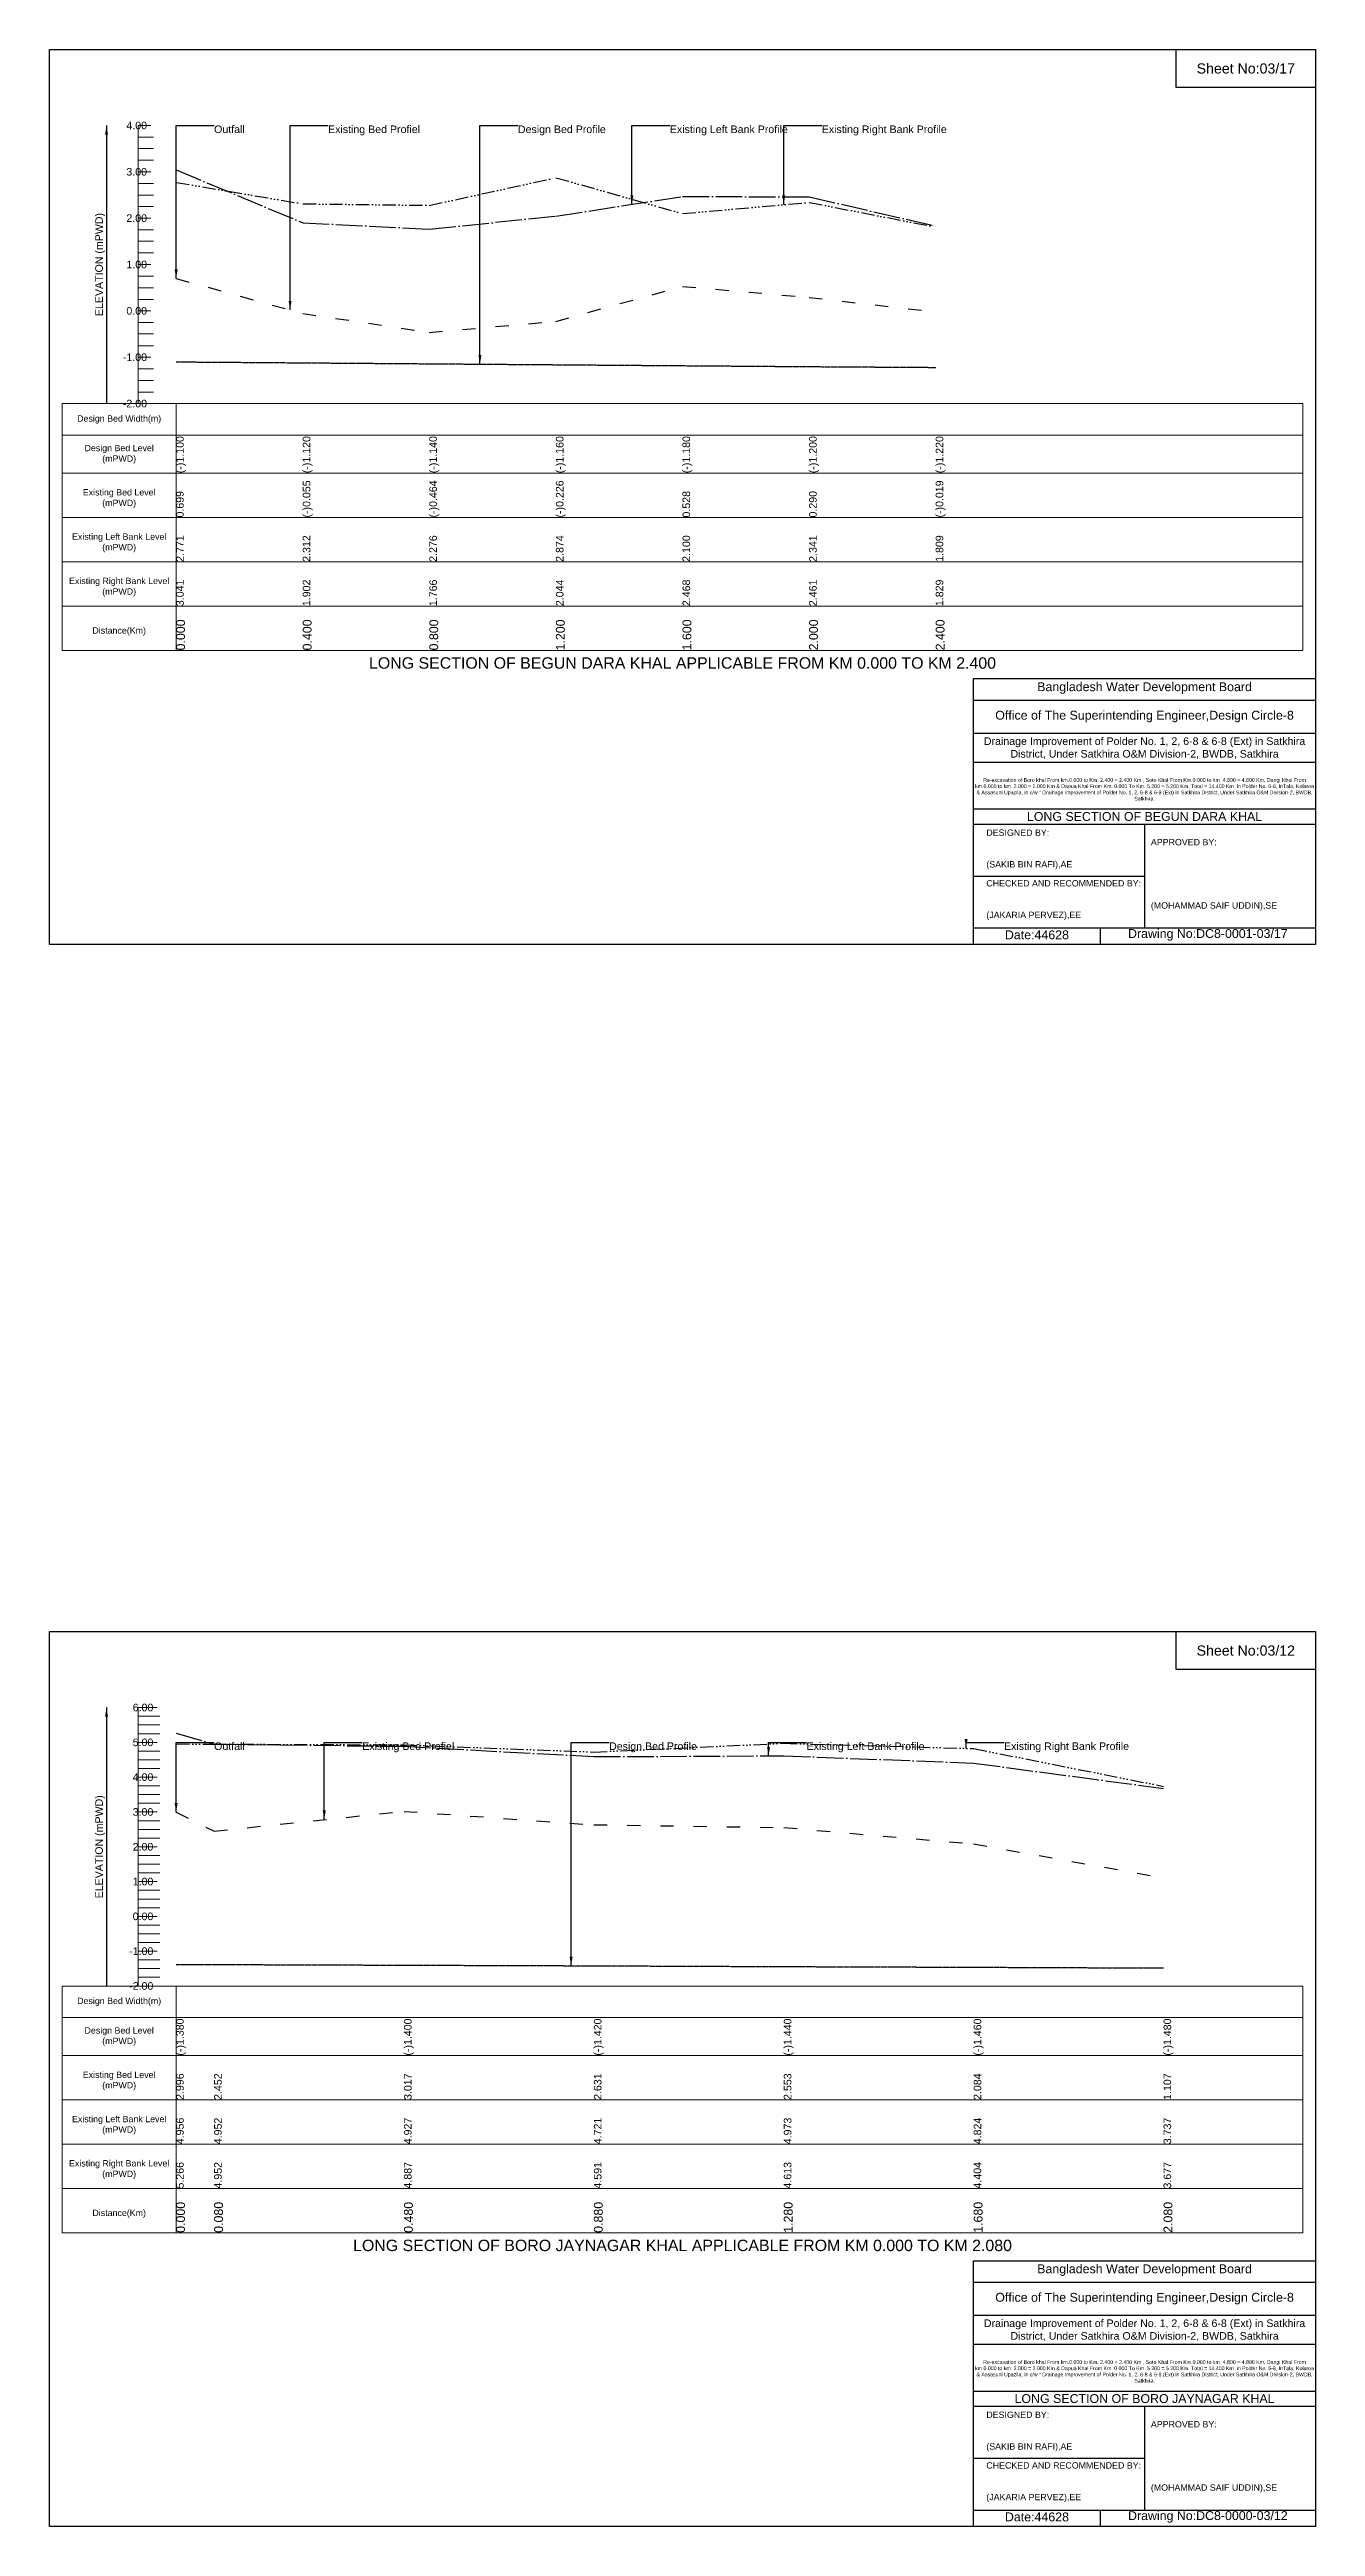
# Model space of a CAD drawing. Header units: inches. Extents: x 91000 to 268000, y -5656 to 20000.
# Drawn here: x 120000 to 128000, y -5656 to 10000 of the extents above; entities that cross this region are included whole.
import ezdxf

# ---------------------------------------------------------------- set-up
doc = ezdxf.new("R2010")
doc.units = ezdxf.units.IN
doc.header["$LTSCALE"] = 7
doc.header["$MEASUREMENT"] = 0
for name, pattern in [('ACAD_ISO03W100', [30, 12, -18]), ('ACAD_ISO04W100', [30, 24, -3, 0, -3]), ('ACAD_ISO14W100', [24, 12, -3, 0, -3, 0, -3, 0, -3]), ('CENTER', [2, 1.25, -0.25, 0.25, -0.25])]:
    doc.linetypes.add(name, pattern=pattern)
for name, color, linetype, lineweight in [('Design Bed Level Long Section', 7, 'CENTER', 25), ('Existing Bed Level for Long Section', 7, 'ACAD_ISO03W100', 25), ('Existing Left Bank of Long section', 7, 'ACAD_ISO04W100', 25), ('Existing Right Bank of Long Section', 7, 'ACAD_ISO14W100', 25), ('Long Section Border', 7, 'Continuous', 9), ('Long Section Labels', 7, 'Continuous', 9), ('Vscale for Long Section', 7, 'Continuous', 9)]:
    doc.layers.add(name, color=color, linetype=linetype, lineweight=lineweight)
doc.styles.get("Standard").update_dxf_attribs({"font": 'arial.ttf'})
doc.dimstyles.get("Standard").update_dxf_attribs({"dimtxt": 0.18, "dimasz": 0.18, "dimexe": 0.18, "dimexo": 0.0625, "dimgap": 0.09, "dimtad": 0, "dimtih": 1, "dimtoh": 1, "dimdec": 4, "dimzin": 0, "dimdsep": 46, "dimtxsty": 'Standard', "dimcen": 0.09, "dimadec": 0, "dimazin": 0, "dimtfac": 1, "dimtdec": 4, "dimtofl": 0, "dimtmove": 0, "dimatfit": 3, "dimfxl": 1, "dimtolj": 1, "dimtzin": 0, "dimarcsym": 0})

msp = doc.modelspace()

# ---------------------------------------------------------------- linework, layer by layer
for points in [[(120000, 10000), (128000, 10000), (128000, 4344), (120000, 4344)], [(127120, 10000), (128000, 10000), (128000, 9760), (127120, 9760)], [(120000, 0), (128000, 0), (128000, -5656), (120000, -5656)], [(127120, 0), (128000, 0), (128000, -240), (127120, -240)]]:
    msp.add_lwpolyline(points, close=True)
for points in [[(125840, 4344), (125840, 6024), (128000, 6024)], [(125840, 5888), (128000, 5888)], [(125840, 5680), (128000, 5680)], [(125840, 5496), (128000, 5496)], [(125840, 5200), (128000, 5200)], [(125840, 5104), (128000, 5104)], [(126920, 5104), (126920, 4448)], [(125840, 4776), (126920, 4776)], [(125840, 4448), (128000, 4448)], [(126640, 4448), (126640, 4344)], [(125840, -5656), (125840, -3976), (128000, -3976)], [(125840, -4112), (128000, -4112)], [(125840, -4320), (128000, -4320)], [(125840, -4504), (128000, -4504)], [(125840, -4800), (128000, -4800)], [(125840, -4896), (128000, -4896)], [(126920, -4896), (126920, -5552)], [(125840, -5224), (126920, -5224)], [(125840, -5552), (128000, -5552)], [(126640, -5552), (126640, -5656)]]:
    msp.add_lwpolyline(points)
at = {"layer": 'Design Bed Level Long Section'}
for points in [[(120800, 8026), (121600, 8020), (122400, 8014), (123200, 8008), (124000, 8002), (124800, 7996), (125600, 7991)], [(120800, -2104), (121040, -2104), (122240, -2108), (123440, -2112), (124640, -2117), (125840, -2121), (127040, -2126)]]:
    msp.add_lwpolyline(points, dxfattribs=at)
at = {"layer": 'Existing Bed Level for Long Section'}
for points in [[(120800, 8553), (121600, 8332), (122400, 8212), (123200, 8282), (124000, 8503), (124800, 8433), (125600, 8342)], [(120800, -1141), (121040, -1261), (122240, -1136), (123440, -1221), (124640, -1238), (125840, -1342), (127040, -1556)]]:
    msp.add_lwpolyline(points, dxfattribs=at)
at = {"layer": 'Existing Left Bank of Long section'}
for points in [[(120800, 9239), (121600, 8905), (122400, 8865), (123200, 8947), (124000, 9071), (124800, 9069), (125600, 8884)], [(120800, -641), (121040, -711), (122240, -725), (123440, -790), (124640, -785), (125840, -831), (127040, -991)]]:
    msp.add_lwpolyline(points, dxfattribs=at)
at = {"layer": 'Existing Right Bank of Long Section'}
for points in [[(120800, 9160), (121600, 9025), (122400, 9015), (123200, 9190), (124000, 8963), (124800, 9034), (125600, 8878)], [(120800, -710), (121040, -711), (122240, -716), (123440, -761), (124640, -706), (125840, -739), (127040, -978)]]:
    msp.add_lwpolyline(points, dxfattribs=at)
at = {"layer": 'Long Section Border'}
for points in [[(120080, 7762), (127920, 7762), (127920, 6202), (120080, 6202)], [(120080, -2240), (127920, -2240), (127920, -3800), (120080, -3800)]]:
    msp.add_lwpolyline(points, close=True, dxfattribs=at)
for points in [[(120800, 7762), (120800, 6202)], [(120080, 7562), (127920, 7562)], [(120080, 7322), (127920, 7322)], [(120080, 7042), (127920, 7042)], [(120080, 6762), (127920, 6762)], [(120080, 6482), (127920, 6482)], [(120800, -2240), (120800, -3800)], [(120080, -2440), (127920, -2440)], [(120080, -2680), (127920, -2680)], [(120080, -2960), (127920, -2960)], [(120080, -3240), (127920, -3240)], [(120080, -3520), (127920, -3520)]]:
    msp.add_lwpolyline(points, dxfattribs=at)
at = {"layer": 'Vscale for Long Section'}
for points in [[(120560, 7762), (120560, 8055), (120560, 8348), (120560, 8641), (120560, 8934), (120560, 9227), (120560, 9520)], [(120560, 9520), (120640, 9520)], [(120560, 9447), (120656, 9447)], [(120560, 9374), (120656, 9374)], [(120560, 9300), (120656, 9300)], [(120560, 9227), (120640, 9227)], [(120560, 9154), (120656, 9154)], [(120560, 9080), (120656, 9080)], [(120560, 9007), (120656, 9007)], [(120560, 8934), (120640, 8934)], [(120560, 8861), (120656, 8861)], [(120560, 8788), (120656, 8788)], [(120560, 8714), (120656, 8714)], [(120560, 8641), (120640, 8641)], [(120560, 8568), (120656, 8568)], [(120560, 8494), (120656, 8494)], [(120560, 8421), (120656, 8421)], [(120560, 8348), (120640, 8348)], [(120560, 8275), (120656, 8275)], [(120560, 8202), (120656, 8202)], [(120560, 8128), (120656, 8128)], [(120560, 8055), (120640, 8055)], [(120560, 7982), (120656, 7982)], [(120560, 7908), (120656, 7908)], [(120560, 7835), (120656, 7835)], [(120560, 7762), (120640, 7762)], [(120560, -2240), (120560, -2020), (120560, -1800), (120560, -1580), (120560, -1360), (120560, -1140), (120560, -920), (120560, -700), (120560, -480)], [(120560, -480), (120680, -480)], [(120560, -535), (120696, -535)], [(120560, -590), (120696, -590)], [(120560, -645), (120696, -645)], [(120560, -700), (120680, -700)], [(120560, -755), (120696, -755)], [(120560, -810), (120696, -810)], [(120560, -865), (120696, -865)], [(120560, -920), (120680, -920)], [(120560, -975), (120696, -975)], [(120560, -1030), (120696, -1030)], [(120560, -1085), (120696, -1085)], [(120560, -1140), (120680, -1140)], [(120560, -1195), (120696, -1195)], [(120560, -1250), (120696, -1250)], [(120560, -1305), (120696, -1305)], [(120560, -1360), (120680, -1360)], [(120560, -1415), (120696, -1415)], [(120560, -1470), (120696, -1470)], [(120560, -1525), (120696, -1525)], [(120560, -1580), (120680, -1580)], [(120560, -1635), (120696, -1635)], [(120560, -1690), (120696, -1690)], [(120560, -1745), (120696, -1745)], [(120560, -1800), (120680, -1800)], [(120560, -1855), (120696, -1855)], [(120560, -1910), (120696, -1910)], [(120560, -1965), (120696, -1965)], [(120560, -2020), (120680, -2020)], [(120560, -2075), (120696, -2075)], [(120560, -2130), (120696, -2130)], [(120560, -2185), (120696, -2185)], [(120560, -2240), (120680, -2240)]]:
    msp.add_lwpolyline(points, dxfattribs=at)

# ---------------------------------------------------------------- texts
at = {"attachment_point": 5}
for s, insert, char_height in [('Sheet No:03/17', (127560, 9880), 64), ('Bangladesh Water Development Board', (126920, 5964), 56), ('Office of The Superintending Engineer,Design Circle-8', (126920, 5784), 56), ('Sheet No:03/12', (127560, -120), 64), ('Bangladesh Water Development Board', (126920, -4036), 56), ('Office of The Superintending Engineer,Design Circle-8', (126920, -4216), 56)]:
    msp.add_mtext(s, dxfattribs=dict(at, insert=insert, char_height=char_height))
for s, insert, char_height, width, attachment_point in [('Drainage Improvement of Polder No. 1, 2, 6-8 & 6-8 (Ext) in Satkhira District, Under Satkhira O&M Division-2, BWDB, Satkhira', (126920, 5584), 48, 2240, 5), ('Re-excavation of Boro khal From km.0.000 to Km. 2.400 = 2.400 Km , Soto Khal From Km.0.000 to km. 4.800 = 4.800 Km, Dangi Khal From km.0.000 to km. 2.000 = 2.000 Km & Dapua Khal From Km. 0.000 To Km. 5.200 = 5.200 Km. Total = 14.400 Km. in Polder No. 6-8, InTala, Kolaroa & Assasuni Upazila, in c/w “ Drainage Improvement of Polder No. 1, 2, 6-8 & 6-8 (Ext) in Satkhira District, Under Satkhira O&M Division-2, BWDB, Satkhira.', (126920, 5324), 23.565, 2160, 5), ('LONG SECTION OF BEGUN DARA KHAL', (126920, 5152), 56, 2240, 5), ('DESIGNED BY:^J^J^J(SAKIB BIN RAFI),AE', (125920, 4944), 40, 1120, 4), ('APPROVED BY:^J^J^J^J^J^J(MOHAMMAD SAIF UDDIN),SE', (126960, 4784), 40, 1120, 4), ('CHECKED AND RECOMMENDED BY:^J^J^J(JAKARIA PERVEZ),EE', (125920, 4624), 40, 1120, 4), ('Date:44628', (126240, 4404), 56, 1120, 5), ('Drawing No:DC8-0001-03/17', (127320, 4404), 56, 1760, 5), ('Drainage Improvement of Polder No. 1, 2, 6-8 & 6-8 (Ext) in Satkhira District, Under Satkhira O&M Division-2, BWDB, Satkhira', (126920, -4416), 48, 2240, 5), ('Re-excavation of Boro khal From km.0.000 to Km. 2.400 = 2.400 Km , Soto Khal From Km.0.000 to km. 4.800 = 4.800 Km, Dangi Khal From km.0.000 to km. 2.000 = 2.000 Km & Dapua Khal From Km. 0.000 To Km. 5.200 = 5.200 Km. Total = 14.400 Km. in Polder No. 6-8, InTala, Kolaroa & Assasuni Upazila, in c/w “ Drainage Improvement of Polder No. 1, 2, 6-8 & 6-8 (Ext) in Satkhira District, Under Satkhira O&M Division-2, BWDB, Satkhira.', (126920, -4676), 23.565, 2160, 5), ('LONG SECTION OF BORO JAYNAGAR KHAL', (126920, -4848), 56, 2240, 5), ('DESIGNED BY:^J^J^J(SAKIB BIN RAFI),AE', (125920, -5056), 40, 1120, 4), ('APPROVED BY:^J^J^J^J^J^J(MOHAMMAD SAIF UDDIN),SE', (126960, -5216), 40, 1120, 4), ('CHECKED AND RECOMMENDED BY:^J^J^J(JAKARIA PERVEZ),EE', (125920, -5376), 40, 1120, 4), ('Date:44628', (126240, -5596), 56, 1120, 5), ('Drawing No:DC8-0000-03/12', (127320, -5596), 56, 1760, 5)]:
    msp.add_mtext(s, dxfattribs=dict(insert=insert, char_height=char_height, width=width, attachment_point=attachment_point))
at = {"layer": 'Long Section Border', "attachment_point": 5}
for s, insert, char_height in [('Design Bed Width(m)', (120440, 7662), 40), ('Design Bed Level^J(mPWD)', (120440, 7442), 40), ('Existing Bed Level^J(mPWD)', (120440, 7162), 40), ('Existing Left Bank Level^J(mPWD)', (120440, 6882), 40), ('Existing Right Bank Level^J(mPWD)', (120440, 6602), 40), ('Distance(Km)', (120440, 6322), 40), ('LONG SECTION OF BEGUN DARA KHAL APPLICABLE FROM KM 0.000 TO KM 2.400', (124000, 6122), 72), ('Design Bed Width(m)', (120440, -2340), 40), ('Design Bed Level^J(mPWD)', (120440, -2560), 40), ('Existing Bed Level^J(mPWD)', (120440, -2840), 40), ('Existing Left Bank Level^J(mPWD)', (120440, -3120), 40), ('Existing Right Bank Level^J(mPWD)', (120440, -3400), 40), ('Distance(Km)', (120440, -3680), 40), ('LONG SECTION OF BORO JAYNAGAR KHAL APPLICABLE FROM KM 0.000 TO KM 2.080', (124000, -3880), 72)]:
    msp.add_mtext(s, dxfattribs=dict(at, insert=insert, char_height=char_height))
at = {"layer": 'Long Section Labels', "char_height": 48, "attachment_point": 1}
for s, insert in [('Outfall', (121040, 9520)), ('Existing Bed Profiel', (121760, 9520)), ('Design Bed Profile', (122960, 9520)), ('Existing Left Bank Profile', (123920, 9520)), ('Existing Right Bank Profile', (124880, 9520)), ('Outfall', (121040, -700)), ('Existing Bed Profiel', (121976, -700)), ('Design Bed Profile', (123536, -700)), ('Existing Left Bank Profile', (124784, -700)), ('Existing Right Bank Profile', (126032, -700))]:
    msp.add_mtext(s, dxfattribs=dict(at, insert=insert))
at = {"layer": 'Vscale for Long Section', "char_height": 48, "attachment_point": 6}
for s, insert in [('4.00', (120616, 9520)), ('3.00', (120616, 9227)), ('2.00', (120616, 8934)), ('1.00', (120616, 8641)), ('0.00', (120616, 8348)), ('-1.00', (120616, 8055)), ('-2.00', (120616, 7762)), ('6.00', (120656, -480)), ('5.00', (120656, -700)), ('4.00', (120656, -920)), ('3.00', (120656, -1140)), ('2.00', (120656, -1360)), ('1.00', (120656, -1580)), ('0.00', (120656, -1800)), ('-1.00', (120656, -2020)), ('-2.00', (120656, -2240))]:
    msp.add_mtext(s, dxfattribs=dict(at, insert=insert))
at = {"layer": 'Vscale for Long Section', "rotation": 90}
for s, insert, char_height, attachment_point in [('ELEVATION (mPWD)', (120320, 8641), 48, 5), ('(-)1.100', (120800, 7322), 48, 1), ('(-)1.120', (121600, 7322), 48, 1), ('(-)1.140', (122400, 7322), 48, 1), ('(-)1.160', (123200, 7322), 48, 1), ('(-)1.180', (124000, 7322), 48, 1), ('(-)1.200', (124800, 7322), 48, 1), ('(-)1.220', (125600, 7322), 48, 1), ('0.699', (120800, 7042), 48, 1), ('(-)0.055', (121600, 7042), 48, 1), ('(-)0.464', (122400, 7042), 48, 1), ('(-)0.226', (123200, 7042), 48, 1), ('0.528', (124000, 7042), 48, 1), ('0.290', (124800, 7042), 48, 1), ('(-)0.019', (125600, 7042), 48, 1), ('2.771', (120800, 6762), 48, 1), ('2.312', (121600, 6762), 48, 1), ('2.276', (122400, 6762), 48, 1), ('2.874', (123200, 6762), 48, 1), ('2.100', (124000, 6762), 48, 1), ('2.341', (124800, 6762), 48, 1), ('1.809', (125600, 6762), 48, 1), ('3.041', (120800, 6482), 48, 1), ('1.902', (121600, 6482), 48, 1), ('1.766', (122400, 6482), 48, 1), ('2.044', (123200, 6482), 48, 1), ('2.468', (124000, 6482), 48, 1), ('2.461', (124800, 6482), 48, 1), ('1.829', (125600, 6482), 48, 1), ('0.000', (120800, 6202), 56, 1), ('0.400', (121600, 6202), 56, 1), ('0.800', (122400, 6202), 56, 1), ('1.200', (123200, 6202), 56, 1), ('1.600', (124000, 6202), 56, 1), ('2.000', (124800, 6202), 56, 1), ('2.400', (125600, 6202), 56, 1), ('ELEVATION (mPWD)', (120320, -1360), 48, 5), ('(-)1.380', (120800, -2680), 48, 1), ('(-)1.380', (120800, -2680), 48, 1), ('(-)1.400', (122240, -2680), 48, 1), ('(-)1.420', (123440, -2680), 48, 1), ('(-)1.440', (124640, -2680), 48, 1), ('(-)1.460', (125840, -2680), 48, 1), ('(-)1.480', (127040, -2680), 48, 1), ('2.996', (120800, -2960), 48, 1), ('2.452', (121040, -2960), 48, 1), ('3.017', (122240, -2960), 48, 1), ('2.631', (123440, -2960), 48, 1), ('2.553', (124640, -2960), 48, 1), ('2.084', (125840, -2960), 48, 1), ('1.107', (127040, -2960), 48, 1), ('4.956', (120800, -3240), 48, 1), ('4.952', (121040, -3240), 48, 1), ('4.927', (122240, -3240), 48, 1), ('4.721', (123440, -3240), 48, 1), ('4.973', (124640, -3240), 48, 1), ('4.824', (125840, -3240), 48, 1), ('3.737', (127040, -3240), 48, 1), ('5.266', (120800, -3520), 48, 1), ('4.952', (121040, -3520), 48, 1), ('4.887', (122240, -3520), 48, 1), ('4.591', (123440, -3520), 48, 1), ('4.613', (124640, -3520), 48, 1), ('4.404', (125840, -3520), 48, 1), ('3.677', (127040, -3520), 48, 1), ('0.000', (120800, -3800), 56, 1), ('0.080', (121040, -3800), 56, 1), ('0.480', (122240, -3800), 56, 1), ('0.880', (123440, -3800), 56, 1), ('1.280', (124640, -3800), 56, 1), ('1.680', (125840, -3800), 56, 1), ('2.080', (127040, -3800), 56, 1)]:
    msp.add_mtext(s, dxfattribs=dict(at, insert=insert, char_height=char_height, attachment_point=attachment_point))

# ---------------------------------------------------------------- leaders
at = {"layer": 'Long Section Labels', "annotation_type": 0, "has_hookline": 1, "hookline_direction": 0}
for points, text_width in [([(120800, 8553), (120800, 9520), (121040, 9520)], 186), ([(121520, 8354), (121520, 9520), (121760, 9520)], 571), ([(122720, 8012), (122720, 9520), (122960, 9520)], 547), ([(123680, 9021), (123680, 9520), (123920, 9520)], 737), ([(124640, 9020), (124640, 9520), (124880, 9520)], 782), ([(120800, -1141), (120800, -700), (121040, -700)], 186), ([(121736, -1188), (121736, -700), (121976, -700)], 571), ([(123296, -2112), (123296, -700), (123536, -700)], 547), ([(124544, -786), (124544, -700), (124784, -700)], 737), ([(125792, -737), (125792, -700), (126032, -700)], 782)]:
    msp.add_leader(points, dimstyle='Standard', override={"dimasz": 57.6}, dxfattribs=dict(at, text_width=text_width))
at = {"layer": 'Vscale for Long Section'}
for points in [[(120360, 9520), (120360, 7762)], [(120360, -480), (120360, -2240)]]:
    msp.add_leader(points, dimstyle='Standard', override={"dimasz": 57.6}, dxfattribs=at)

doc.saveas('drawing.dxf')
